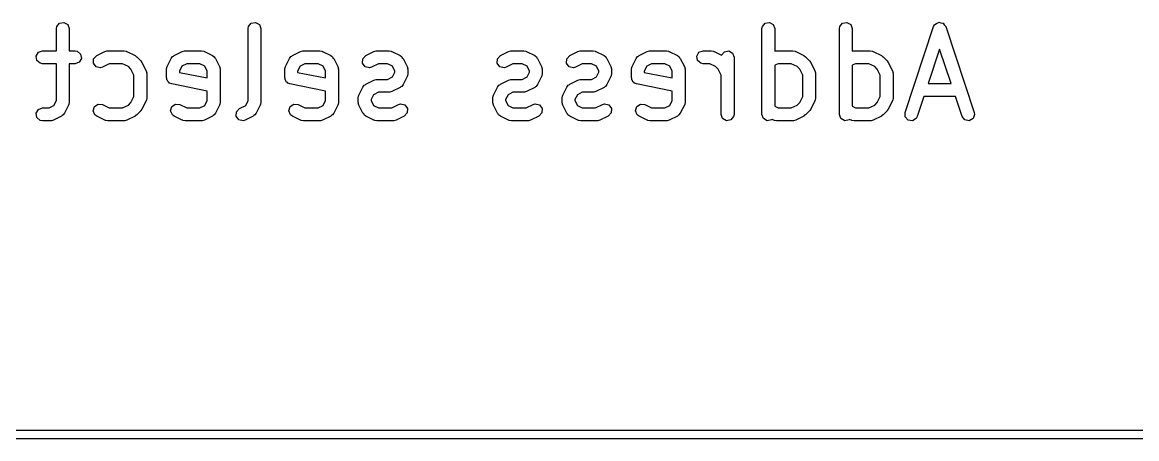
# Model space of a CAD drawing. Extents: x 0.33 to 2.38, y 0.19 to 1.82.
# Drawn here: x 1.178 to 1.69, y 1.628 to 1.819 of the extents above; entities that cross this region are included whole.
import ezdxf

# ---------------------------------------------------------------- set-up
doc = ezdxf.new("R2010")
doc.units = 0
doc.header["$MEASUREMENT"] = 0
doc.layers.add('BLACK', color=7, linetype='CONTINUOUS')

msp = doc.modelspace()

# ---------------------------------------------------------------- linework, layer by layer
at = {"layer": 'BLACK', "linetype": 'CONTINUOUS'}
for p, q in [((1.19381, 1.81728), (1.19511, 1.81882)), ((1.19511, 1.81882), (1.1971, 1.81917)), ((1.1971, 1.81917), (1.19885, 1.81816)), ((1.28193, 1.81728), (1.28323, 1.81882)), ((1.28323, 1.81882), (1.28521, 1.81917)), ((1.28521, 1.81917), (1.28696, 1.81816)), ((1.51815, 1.81728), (1.51945, 1.81882)), ((1.51945, 1.81882), (1.52144, 1.81917)), ((1.52144, 1.81917), (1.52318, 1.81816)), ((1.55377, 1.81728), (1.55507, 1.81882)), ((1.55507, 1.81882), (1.55706, 1.81917)), ((1.55706, 1.81917), (1.5588, 1.81816)), ((1.59827, 1.81867), (1.59907, 1.81916)), ((1.59907, 1.81916), (1.59915, 1.81915)), ((1.59915, 1.81915), (1.59923, 1.81919)), ((1.59923, 1.81919), (1.60014, 1.819)), ((1.60014, 1.819), (1.60107, 1.81886)), ((1.60107, 1.81886), (1.60112, 1.8188)), ((1.60112, 1.8188), (1.60121, 1.81878)), ((1.60121, 1.81878), (1.60179, 1.81805)), ((1.19364, 1.81627), (1.19381, 1.81728)), ((1.19364, 1.8061), (1.19364, 1.81627)), ((1.19885, 1.81816), (1.19954, 1.81627)), ((1.19954, 1.81627), (1.19954, 1.8061)), ((1.28175, 1.81627), (1.28193, 1.81728)), ((1.28175, 1.78322), (1.28175, 1.81627)), ((1.28696, 1.81816), (1.28765, 1.81627)), ((1.28765, 1.81627), (1.28765, 1.78252)), ((1.51797, 1.81627), (1.51815, 1.81728)), ((1.51797, 1.7769), (1.51797, 1.81627)), ((1.52318, 1.81816), (1.52388, 1.81627)), ((1.52388, 1.81627), (1.52388, 1.80594)), ((1.55359, 1.81627), (1.55377, 1.81728)), ((1.55359, 1.7769), (1.55359, 1.81627)), ((1.5588, 1.81816), (1.5595, 1.81627)), ((1.5595, 1.81627), (1.5595, 1.80594)), ((1.58374, 1.77783), (1.59686, 1.8172)), ((1.59686, 1.8172), (1.59735, 1.8181)), ((1.59735, 1.8181), (1.59742, 1.81815)), ((1.59742, 1.81815), (1.59745, 1.81823)), ((1.59745, 1.81823), (1.59827, 1.81867)), ((1.60179, 1.81805), (1.60241, 1.81735)), ((1.60241, 1.81735), (1.60241, 1.81727)), ((1.60241, 1.81727), (1.60246, 1.8172)), ((1.60246, 1.8172), (1.61559, 1.77783)), ((1.18431, 1.80366), (1.18532, 1.80541)), ((1.18466, 1.80167), (1.18431, 1.80366)), ((1.18532, 1.80541), (1.18721, 1.8061)), ((1.18721, 1.8061), (1.19364, 1.8061)), ((1.19954, 1.8061), (1.20221, 1.8061)), ((1.20221, 1.8061), (1.20322, 1.80592)), ((1.20322, 1.80592), (1.20477, 1.80462)), ((1.20477, 1.80462), (1.20512, 1.80263)), ((1.21075, 1.80244), (1.21214, 1.80391)), ((1.21214, 1.80391), (1.21589, 1.80578)), ((1.21589, 1.80578), (1.21687, 1.80608)), ((1.21687, 1.80608), (1.21704, 1.80604)), ((1.21704, 1.80604), (1.21721, 1.8061)), ((1.21721, 1.8061), (1.22471, 1.8061)), ((1.22471, 1.8061), (1.22572, 1.80592)), ((1.22572, 1.80592), (1.22585, 1.8058)), ((1.22585, 1.8058), (1.22603, 1.80578)), ((1.22603, 1.80578), (1.22978, 1.80391)), ((1.22978, 1.80391), (1.23049, 1.80338)), ((1.23049, 1.80338), (1.23055, 1.80336)), ((1.23055, 1.80336), (1.23242, 1.80148)), ((1.24644, 1.80259), (1.24705, 1.80341)), ((1.24705, 1.80341), (1.24746, 1.80359)), ((1.24746, 1.80359), (1.24776, 1.80391)), ((1.24776, 1.80391), (1.25151, 1.80578)), ((1.25151, 1.80578), (1.25249, 1.80608)), ((1.25249, 1.80608), (1.25266, 1.80604)), ((1.25266, 1.80604), (1.25283, 1.8061)), ((1.25283, 1.8061), (1.26033, 1.8061)), ((1.26033, 1.8061), (1.26134, 1.80592)), ((1.26134, 1.80592), (1.26148, 1.8058)), ((1.26148, 1.8058), (1.26165, 1.80578)), ((1.26165, 1.80578), (1.2654, 1.80391)), ((1.2654, 1.80391), (1.26622, 1.8033)), ((1.30081, 1.80259), (1.30142, 1.80341)), ((1.30142, 1.80341), (1.30183, 1.80359)), ((1.30183, 1.80359), (1.30213, 1.80391)), ((1.30213, 1.80391), (1.30588, 1.80578)), ((1.30588, 1.80578), (1.30686, 1.80608)), ((1.30686, 1.80608), (1.30703, 1.80604)), ((1.30703, 1.80604), (1.3072, 1.8061)), ((1.3072, 1.8061), (1.3147, 1.8061)), ((1.3147, 1.8061), (1.31571, 1.80592)), ((1.31571, 1.80592), (1.31584, 1.8058)), ((1.31584, 1.8058), (1.31602, 1.80578)), ((1.31602, 1.80578), (1.31977, 1.80391)), ((1.31977, 1.80391), (1.32059, 1.8033)), ((1.33449, 1.80244), (1.33587, 1.80391)), ((1.33587, 1.80391), (1.33962, 1.80578)), ((1.33962, 1.80578), (1.34061, 1.80608)), ((1.34061, 1.80608), (1.34078, 1.80604)), ((1.34078, 1.80604), (1.34094, 1.8061)), ((1.34094, 1.8061), (1.34657, 1.8061)), ((1.34657, 1.8061), (1.34758, 1.80592)), ((1.34758, 1.80592), (1.34771, 1.8058)), ((1.34771, 1.8058), (1.34789, 1.80578)), ((1.34789, 1.80578), (1.35164, 1.80391)), ((1.35164, 1.80391), (1.35246, 1.8033)), ((1.39635, 1.80244), (1.39774, 1.80391)), ((1.39774, 1.80391), (1.40149, 1.80578)), ((1.40149, 1.80578), (1.40247, 1.80608)), ((1.40247, 1.80608), (1.40265, 1.80604)), ((1.40265, 1.80604), (1.40281, 1.8061)), ((1.40281, 1.8061), (1.40844, 1.8061)), ((1.40844, 1.8061), (1.40945, 1.80592)), ((1.40945, 1.80592), (1.40958, 1.8058)), ((1.40958, 1.8058), (1.40976, 1.80578)), ((1.40976, 1.80578), (1.41351, 1.80391)), ((1.41351, 1.80391), (1.41433, 1.8033)), ((1.42822, 1.80244), (1.42961, 1.80391)), ((1.42961, 1.80391), (1.43336, 1.80578)), ((1.43336, 1.80578), (1.43435, 1.80608)), ((1.43435, 1.80608), (1.43452, 1.80604)), ((1.43452, 1.80604), (1.43468, 1.8061)), ((1.43468, 1.8061), (1.44031, 1.8061)), ((1.44031, 1.8061), (1.44132, 1.80592)), ((1.44132, 1.80592), (1.44145, 1.8058)), ((1.44145, 1.8058), (1.44163, 1.80578)), ((1.44163, 1.80578), (1.44538, 1.80391)), ((1.44538, 1.80391), (1.4462, 1.8033)), ((1.46016, 1.80259), (1.46077, 1.80341)), ((1.46077, 1.80341), (1.46118, 1.80359)), ((1.46118, 1.80359), (1.46148, 1.80391)), ((1.46148, 1.80391), (1.46523, 1.80578)), ((1.46523, 1.80578), (1.46622, 1.80608)), ((1.46622, 1.80608), (1.46639, 1.80604)), ((1.46639, 1.80604), (1.46655, 1.8061)), ((1.46655, 1.8061), (1.47405, 1.8061)), ((1.47405, 1.8061), (1.47506, 1.80592)), ((1.47506, 1.80592), (1.4752, 1.8058)), ((1.4752, 1.8058), (1.47537, 1.80578)), ((1.47537, 1.80578), (1.47912, 1.80391)), ((1.47912, 1.80391), (1.47995, 1.8033)), ((1.48802, 1.80366), (1.48903, 1.80541)), ((1.48837, 1.80167), (1.48802, 1.80366)), ((1.48903, 1.80541), (1.49093, 1.8061)), ((1.49093, 1.8061), (1.49468, 1.8061)), ((1.49468, 1.8061), (1.49569, 1.80592)), ((1.49569, 1.80592), (1.49582, 1.8058)), ((1.49582, 1.8058), (1.496, 1.80578)), ((1.496, 1.80578), (1.49939, 1.80409)), ((1.49939, 1.80409), (1.4994, 1.80415)), ((1.4994, 1.80415), (1.5007, 1.8057)), ((1.5007, 1.8057), (1.50269, 1.80605)), ((1.50269, 1.80605), (1.50444, 1.80504)), ((1.50444, 1.80504), (1.50513, 1.80314)), ((1.52388, 1.80594), (1.52433, 1.80608)), ((1.52433, 1.80608), (1.52451, 1.80604)), ((1.52451, 1.80604), (1.52467, 1.8061)), ((1.52467, 1.8061), (1.53217, 1.8061)), ((1.53217, 1.8061), (1.53318, 1.80592)), ((1.53318, 1.80592), (1.53332, 1.8058)), ((1.53332, 1.8058), (1.53349, 1.80578)), ((1.53349, 1.80578), (1.53724, 1.80391)), ((1.53724, 1.80391), (1.53795, 1.80338)), ((1.53795, 1.80338), (1.53801, 1.80336)), ((1.53801, 1.80336), (1.53988, 1.80148)), ((1.5595, 1.80594), (1.55995, 1.80608)), ((1.55995, 1.80608), (1.56013, 1.80604)), ((1.56013, 1.80604), (1.56029, 1.8061)), ((1.56029, 1.8061), (1.56779, 1.8061)), ((1.56779, 1.8061), (1.5688, 1.80592)), ((1.5688, 1.80592), (1.56894, 1.8058)), ((1.56894, 1.8058), (1.56911, 1.80578)), ((1.56911, 1.80578), (1.57286, 1.80391)), ((1.57286, 1.80391), (1.57357, 1.80338)), ((1.57357, 1.80338), (1.57363, 1.80336)), ((1.57363, 1.80336), (1.5755, 1.80148)), ((1.59966, 1.80693), (1.59439, 1.7911)), ((1.60494, 1.7911), (1.59966, 1.80693)), ((1.1862, 1.80037), (1.18466, 1.80167)), ((1.18721, 1.80019), (1.1862, 1.80037)), ((1.19364, 1.80019), (1.18721, 1.80019)), ((1.19364, 1.78322), (1.19364, 1.80019)), ((1.20221, 1.80019), (1.19954, 1.80019)), ((1.19954, 1.80019), (1.19954, 1.78252)), ((1.20411, 1.80088), (1.20221, 1.80019)), ((1.20512, 1.80263), (1.20411, 1.80088)), ((1.21063, 1.80043), (1.21075, 1.80244)), ((1.21183, 1.7988), (1.21063, 1.80043)), ((1.2138, 1.79834), (1.21183, 1.7988)), ((1.21478, 1.79863), (1.2138, 1.79834)), ((1.21791, 1.80019), (1.21478, 1.79863)), ((1.22401, 1.80019), (1.21791, 1.80019)), ((1.22671, 1.79884), (1.22401, 1.80019)), ((1.22791, 1.79764), (1.22671, 1.79884)), ((1.23242, 1.80148), (1.23293, 1.80076)), ((1.23293, 1.80076), (1.23297, 1.80071)), ((1.23297, 1.80071), (1.23485, 1.79697)), ((1.24425, 1.79752), (1.24443, 1.79853)), ((1.24443, 1.79853), (1.24455, 1.79866)), ((1.24455, 1.79866), (1.24457, 1.79884)), ((1.24457, 1.79884), (1.24644, 1.80259)), ((1.25128, 1.79907), (1.25016, 1.79682)), ((1.25353, 1.80019), (1.25128, 1.79907)), ((1.25963, 1.80019), (1.25353, 1.80019)), ((1.26188, 1.79907), (1.25963, 1.80019)), ((1.263, 1.79682), (1.26188, 1.79907)), ((1.26622, 1.8033), (1.2664, 1.80289)), ((1.2664, 1.80289), (1.26672, 1.80259)), ((1.26672, 1.80259), (1.2686, 1.79884)), ((1.2686, 1.79884), (1.26889, 1.79786)), ((1.29862, 1.79752), (1.2988, 1.79853)), ((1.2988, 1.79853), (1.29891, 1.79866)), ((1.29891, 1.79866), (1.29893, 1.79884)), ((1.29893, 1.79884), (1.30081, 1.80259)), ((1.30565, 1.79907), (1.30453, 1.79682)), ((1.3079, 1.80019), (1.30565, 1.79907)), ((1.314, 1.80019), (1.3079, 1.80019)), ((1.31625, 1.79907), (1.314, 1.80019)), ((1.31737, 1.79682), (1.31625, 1.79907)), ((1.32059, 1.8033), (1.32077, 1.80289)), ((1.32077, 1.80289), (1.32109, 1.80259)), ((1.32109, 1.80259), (1.32296, 1.79884)), ((1.32296, 1.79884), (1.32326, 1.79786)), ((1.33437, 1.80043), (1.33449, 1.80244)), ((1.33557, 1.7988), (1.33437, 1.80043)), ((1.33753, 1.79834), (1.33557, 1.7988)), ((1.33852, 1.79863), (1.33753, 1.79834)), ((1.34164, 1.80019), (1.33852, 1.79863)), ((1.34587, 1.80019), (1.34164, 1.80019)), ((1.34812, 1.79907), (1.34587, 1.80019)), ((1.34924, 1.79682), (1.34812, 1.79907)), ((1.35246, 1.8033), (1.35264, 1.80289)), ((1.35264, 1.80289), (1.35296, 1.80259)), ((1.35296, 1.80259), (1.35483, 1.79884)), ((1.35483, 1.79884), (1.35513, 1.79786)), ((1.39623, 1.80043), (1.39635, 1.80244)), ((1.39744, 1.7988), (1.39623, 1.80043)), ((1.3994, 1.79834), (1.39744, 1.7988)), ((1.40038, 1.79863), (1.3994, 1.79834)), ((1.40351, 1.80019), (1.40038, 1.79863)), ((1.40774, 1.80019), (1.40351, 1.80019)), ((1.40999, 1.79907), (1.40774, 1.80019)), ((1.41111, 1.79682), (1.40999, 1.79907)), ((1.41433, 1.8033), (1.41451, 1.80289)), ((1.41451, 1.80289), (1.41483, 1.80259)), ((1.41483, 1.80259), (1.4167, 1.79884)), ((1.4167, 1.79884), (1.41699, 1.79786)), ((1.4281, 1.80043), (1.42822, 1.80244)), ((1.42931, 1.7988), (1.4281, 1.80043)), ((1.43127, 1.79834), (1.42931, 1.7988)), ((1.43225, 1.79863), (1.43127, 1.79834)), ((1.43538, 1.80019), (1.43225, 1.79863)), ((1.43961, 1.80019), (1.43538, 1.80019)), ((1.44186, 1.79907), (1.43961, 1.80019)), ((1.44298, 1.79682), (1.44186, 1.79907)), ((1.4462, 1.8033), (1.44638, 1.80289)), ((1.44638, 1.80289), (1.4467, 1.80259)), ((1.4467, 1.80259), (1.44857, 1.79884)), ((1.44857, 1.79884), (1.44887, 1.79786)), ((1.45798, 1.79752), (1.45816, 1.79853)), ((1.45816, 1.79853), (1.45827, 1.79866)), ((1.45827, 1.79866), (1.45829, 1.79884)), ((1.45829, 1.79884), (1.46016, 1.80259)), ((1.46501, 1.79907), (1.46388, 1.79682)), ((1.46725, 1.80019), (1.46501, 1.79907)), ((1.47336, 1.80019), (1.46725, 1.80019)), ((1.4756, 1.79907), (1.47336, 1.80019)), ((1.47672, 1.79682), (1.4756, 1.79907)), ((1.47995, 1.8033), (1.48012, 1.80289)), ((1.48012, 1.80289), (1.48044, 1.80259)), ((1.48044, 1.80259), (1.48232, 1.79884)), ((1.48232, 1.79884), (1.48261, 1.79786)), ((1.48992, 1.80037), (1.48837, 1.80167)), ((1.49093, 1.80019), (1.48992, 1.80037)), ((1.49398, 1.80019), (1.49093, 1.80019)), ((1.49668, 1.79884), (1.49398, 1.80019)), ((1.49787, 1.79764), (1.49668, 1.79884)), ((1.50513, 1.80314), (1.50513, 1.7769)), ((1.52537, 1.80019), (1.52388, 1.79944)), ((1.52388, 1.79944), (1.52388, 1.7806)), ((1.53147, 1.80019), (1.52537, 1.80019)), ((1.53417, 1.79884), (1.53147, 1.80019)), ((1.53537, 1.79764), (1.53417, 1.79884)), ((1.53988, 1.80148), (1.54039, 1.80076)), ((1.54039, 1.80076), (1.54044, 1.80071)), ((1.54044, 1.80071), (1.54231, 1.79697)), ((1.56099, 1.80019), (1.5595, 1.79944)), ((1.5595, 1.79944), (1.5595, 1.7806)), ((1.56709, 1.80019), (1.56099, 1.80019)), ((1.56979, 1.79884), (1.56709, 1.80019)), ((1.57099, 1.79764), (1.56979, 1.79884)), ((1.5755, 1.80148), (1.57601, 1.80076)), ((1.57601, 1.80076), (1.57606, 1.80071)), ((1.57606, 1.80071), (1.57793, 1.79697)), ((1.22926, 1.79495), (1.22791, 1.79764)), ((1.22926, 1.78509), (1.22926, 1.79495)), ((1.23485, 1.79697), (1.23514, 1.79598)), ((1.23514, 1.79598), (1.2351, 1.79581)), ((1.2351, 1.79581), (1.23516, 1.79564)), ((1.23516, 1.79564), (1.23516, 1.7844)), ((1.24425, 1.79377), (1.24425, 1.79752)), ((1.24442, 1.79331), (1.24425, 1.79377)), ((1.24441, 1.79282), (1.24442, 1.79331)), ((1.25016, 1.79682), (1.25016, 1.79619)), ((1.25016, 1.79619), (1.263, 1.79362)), ((1.263, 1.79362), (1.263, 1.79682)), ((1.26889, 1.79786), (1.26885, 1.79769)), ((1.26885, 1.79769), (1.26891, 1.79752)), ((1.26891, 1.79752), (1.26891, 1.78252)), ((1.29862, 1.79377), (1.29862, 1.79752)), ((1.29879, 1.79331), (1.29862, 1.79377)), ((1.29878, 1.79282), (1.29879, 1.79331)), ((1.30453, 1.79682), (1.30453, 1.79619)), ((1.30453, 1.79619), (1.31737, 1.79362)), ((1.31737, 1.79362), (1.31737, 1.79682)), ((1.32326, 1.79786), (1.32321, 1.79769)), ((1.32321, 1.79769), (1.32328, 1.79752)), ((1.32328, 1.79752), (1.32328, 1.78252)), ((1.34587, 1.79297), (1.34812, 1.7941)), ((1.34812, 1.7941), (1.34924, 1.79634)), ((1.34924, 1.79634), (1.34924, 1.79682)), ((1.35483, 1.79432), (1.35296, 1.79057)), ((1.35485, 1.7945), (1.35483, 1.79432)), ((1.35497, 1.79463), (1.35485, 1.7945)), ((1.35515, 1.79564), (1.35497, 1.79463)), ((1.35513, 1.79786), (1.35509, 1.79769)), ((1.35509, 1.79769), (1.35515, 1.79752)), ((1.35515, 1.79752), (1.35515, 1.79564)), ((1.40774, 1.79297), (1.40999, 1.7941)), ((1.40999, 1.7941), (1.41111, 1.79634)), ((1.41111, 1.79634), (1.41111, 1.79682)), ((1.4167, 1.79432), (1.41483, 1.79057)), ((1.41672, 1.7945), (1.4167, 1.79432)), ((1.41684, 1.79463), (1.41672, 1.7945)), ((1.41701, 1.79564), (1.41684, 1.79463)), ((1.41699, 1.79786), (1.41695, 1.79769)), ((1.41695, 1.79769), (1.41701, 1.79752)), ((1.41701, 1.79752), (1.41701, 1.79564)), ((1.43961, 1.79297), (1.44186, 1.7941)), ((1.44186, 1.7941), (1.44298, 1.79634)), ((1.44298, 1.79634), (1.44298, 1.79682)), ((1.44857, 1.79432), (1.4467, 1.79057)), ((1.44859, 1.7945), (1.44857, 1.79432)), ((1.44871, 1.79463), (1.44859, 1.7945)), ((1.44888, 1.79564), (1.44871, 1.79463)), ((1.44887, 1.79786), (1.44882, 1.79769)), ((1.44882, 1.79769), (1.44888, 1.79752)), ((1.44888, 1.79752), (1.44888, 1.79564)), ((1.45798, 1.79377), (1.45798, 1.79752)), ((1.45814, 1.79331), (1.45798, 1.79377)), ((1.45813, 1.79282), (1.45814, 1.79331)), ((1.46388, 1.79682), (1.46388, 1.79619)), ((1.46388, 1.79619), (1.47672, 1.79362)), ((1.47672, 1.79362), (1.47672, 1.79682)), ((1.48261, 1.79786), (1.48257, 1.79769)), ((1.48257, 1.79769), (1.48263, 1.79752)), ((1.48263, 1.79752), (1.48263, 1.78252)), ((1.49922, 1.79495), (1.49787, 1.79764)), ((1.49922, 1.7769), (1.49922, 1.79495)), ((1.53672, 1.79495), (1.53537, 1.79764)), ((1.53672, 1.78509), (1.53672, 1.79495)), ((1.54231, 1.79697), (1.5426, 1.79598)), ((1.5426, 1.79598), (1.54256, 1.79581)), ((1.54256, 1.79581), (1.54262, 1.79564)), ((1.54262, 1.79564), (1.54262, 1.7844)), ((1.57234, 1.79495), (1.57099, 1.79764)), ((1.57234, 1.78509), (1.57234, 1.79495)), ((1.57793, 1.79697), (1.57822, 1.79598)), ((1.57822, 1.79598), (1.57818, 1.79581)), ((1.57818, 1.79581), (1.57824, 1.79564)), ((1.57824, 1.79564), (1.57824, 1.7844)), ((1.24476, 1.79239), (1.24441, 1.79282)), ((1.24494, 1.79187), (1.24476, 1.79239)), ((1.24537, 1.79163), (1.24494, 1.79187)), ((1.24567, 1.79125), (1.24537, 1.79163)), ((1.24663, 1.79087), (1.24567, 1.79125)), ((1.263, 1.7876), (1.24663, 1.79087)), ((1.29912, 1.79239), (1.29878, 1.79282)), ((1.29931, 1.79187), (1.29912, 1.79239)), ((1.29974, 1.79163), (1.29931, 1.79187)), ((1.30004, 1.79125), (1.29974, 1.79163)), ((1.301, 1.79087), (1.30004, 1.79125)), ((1.31737, 1.7876), (1.301, 1.79087)), ((1.33268, 1.78572), (1.33455, 1.78947)), ((1.33455, 1.78947), (1.33517, 1.79029)), ((1.33517, 1.79029), (1.33557, 1.79047)), ((1.33557, 1.79047), (1.33587, 1.79079)), ((1.33587, 1.79079), (1.33962, 1.79266)), ((1.33962, 1.79266), (1.34061, 1.79295)), ((1.34061, 1.79295), (1.34078, 1.79291)), ((1.34078, 1.79291), (1.34094, 1.79297)), ((1.34094, 1.79297), (1.34587, 1.79297)), ((1.35164, 1.78925), (1.34789, 1.78738)), ((1.35194, 1.78958), (1.35164, 1.78925)), ((1.35235, 1.78975), (1.35194, 1.78958)), ((1.35296, 1.79057), (1.35235, 1.78975)), ((1.39455, 1.78572), (1.39642, 1.78947)), ((1.39642, 1.78947), (1.39703, 1.79029)), ((1.39703, 1.79029), (1.39744, 1.79047)), ((1.39744, 1.79047), (1.39774, 1.79079)), ((1.39774, 1.79079), (1.40149, 1.79266)), ((1.40149, 1.79266), (1.40247, 1.79295)), ((1.40247, 1.79295), (1.40265, 1.79291)), ((1.40265, 1.79291), (1.40281, 1.79297)), ((1.40281, 1.79297), (1.40774, 1.79297)), ((1.41351, 1.78925), (1.40976, 1.78738)), ((1.41381, 1.78958), (1.41351, 1.78925)), ((1.41422, 1.78975), (1.41381, 1.78958)), ((1.41483, 1.79057), (1.41422, 1.78975)), ((1.42642, 1.78572), (1.42829, 1.78947)), ((1.42829, 1.78947), (1.4289, 1.79029)), ((1.4289, 1.79029), (1.42931, 1.79047)), ((1.42931, 1.79047), (1.42961, 1.79079)), ((1.42961, 1.79079), (1.43336, 1.79266)), ((1.43336, 1.79266), (1.43435, 1.79295)), ((1.43435, 1.79295), (1.43452, 1.79291)), ((1.43452, 1.79291), (1.43468, 1.79297)), ((1.43468, 1.79297), (1.43961, 1.79297)), ((1.44538, 1.78925), (1.44163, 1.78738)), ((1.44568, 1.78958), (1.44538, 1.78925)), ((1.44609, 1.78975), (1.44568, 1.78958)), ((1.4467, 1.79057), (1.44609, 1.78975)), ((1.45848, 1.79239), (1.45813, 1.79282)), ((1.45867, 1.79187), (1.45848, 1.79239)), ((1.45909, 1.79163), (1.45867, 1.79187)), ((1.4594, 1.79125), (1.45909, 1.79163)), ((1.46035, 1.79087), (1.4594, 1.79125)), ((1.47672, 1.7876), (1.46035, 1.79087)), ((1.59439, 1.7911), (1.60494, 1.7911)), ((1.19251, 1.78097), (1.19364, 1.78322)), ((1.22791, 1.7824), (1.22926, 1.78509)), ((1.23485, 1.78308), (1.23297, 1.77933)), ((1.23487, 1.78325), (1.23485, 1.78308)), ((1.23498, 1.78339), (1.23487, 1.78325)), ((1.23516, 1.7844), (1.23498, 1.78339)), ((1.26188, 1.78097), (1.263, 1.78322)), ((1.263, 1.78322), (1.263, 1.7876)), ((1.28063, 1.78097), (1.28175, 1.78322)), ((1.31625, 1.78097), (1.31737, 1.78322)), ((1.31737, 1.78322), (1.31737, 1.7876)), ((1.33237, 1.7844), (1.33255, 1.78541)), ((1.33237, 1.78252), (1.33237, 1.7844)), ((1.33255, 1.78541), (1.33266, 1.78554)), ((1.33266, 1.78554), (1.33268, 1.78572)), ((1.3394, 1.78594), (1.33827, 1.7837)), ((1.33827, 1.7837), (1.33827, 1.78322)), ((1.33827, 1.78322), (1.3394, 1.78097)), ((1.34164, 1.78707), (1.3394, 1.78594)), ((1.34657, 1.78707), (1.34164, 1.78707)), ((1.34674, 1.78713), (1.34657, 1.78707)), ((1.34691, 1.78709), (1.34674, 1.78713)), ((1.34789, 1.78738), (1.34691, 1.78709)), ((1.39424, 1.7844), (1.39441, 1.78541)), ((1.39424, 1.78252), (1.39424, 1.7844)), ((1.39441, 1.78541), (1.39453, 1.78554)), ((1.39453, 1.78554), (1.39455, 1.78572)), ((1.40126, 1.78594), (1.40014, 1.7837)), ((1.40014, 1.7837), (1.40014, 1.78322)), ((1.40014, 1.78322), (1.40126, 1.78097)), ((1.40351, 1.78707), (1.40126, 1.78594)), ((1.40844, 1.78707), (1.40351, 1.78707)), ((1.4086, 1.78713), (1.40844, 1.78707)), ((1.40877, 1.78709), (1.4086, 1.78713)), ((1.40976, 1.78738), (1.40877, 1.78709)), ((1.42611, 1.7844), (1.42628, 1.78541)), ((1.42611, 1.78252), (1.42611, 1.7844)), ((1.42628, 1.78541), (1.4264, 1.78554)), ((1.4264, 1.78554), (1.42642, 1.78572)), ((1.43313, 1.78594), (1.43201, 1.7837)), ((1.43201, 1.7837), (1.43201, 1.78322)), ((1.43201, 1.78322), (1.43313, 1.78097)), ((1.43538, 1.78707), (1.43313, 1.78594)), ((1.44031, 1.78707), (1.43538, 1.78707)), ((1.44047, 1.78713), (1.44031, 1.78707)), ((1.44064, 1.78709), (1.44047, 1.78713)), ((1.44163, 1.78738), (1.44064, 1.78709)), ((1.4756, 1.78097), (1.47672, 1.78322)), ((1.47672, 1.78322), (1.47672, 1.7876)), ((1.53537, 1.7824), (1.53672, 1.78509)), ((1.54231, 1.78308), (1.54044, 1.77933)), ((1.54233, 1.78325), (1.54231, 1.78308)), ((1.54244, 1.78339), (1.54233, 1.78325)), ((1.54262, 1.7844), (1.54244, 1.78339)), ((1.57099, 1.7824), (1.57234, 1.78509)), ((1.57793, 1.78308), (1.57606, 1.77933)), ((1.57795, 1.78325), (1.57793, 1.78308)), ((1.57807, 1.78339), (1.57795, 1.78325)), ((1.57824, 1.7844), (1.57807, 1.78339)), ((1.59242, 1.78519), (1.58934, 1.77596)), ((1.60691, 1.78519), (1.59242, 1.78519)), ((1.60998, 1.77596), (1.60691, 1.78519)), ((1.18431, 1.77741), (1.18532, 1.77916)), ((1.18532, 1.77916), (1.18721, 1.77985)), ((1.18721, 1.77985), (1.19027, 1.77985)), ((1.19027, 1.77985), (1.19251, 1.78097)), ((1.19923, 1.7812), (1.19735, 1.77745)), ((1.19925, 1.78138), (1.19923, 1.7812)), ((1.19936, 1.78151), (1.19925, 1.78138)), ((1.19954, 1.78252), (1.19936, 1.78151)), ((1.21051, 1.77859), (1.21109, 1.78053)), ((1.21132, 1.77674), (1.21051, 1.77859)), ((1.21109, 1.78053), (1.21277, 1.78164)), ((1.21277, 1.78164), (1.21478, 1.78141)), ((1.21478, 1.78141), (1.21791, 1.77985)), ((1.21791, 1.77985), (1.22401, 1.77985)), ((1.22401, 1.77985), (1.22671, 1.7812)), ((1.22671, 1.7812), (1.22791, 1.7824)), ((1.23242, 1.77856), (1.23055, 1.77668)), ((1.23245, 1.77862), (1.23242, 1.77856)), ((1.23297, 1.77933), (1.23245, 1.77862)), ((1.24613, 1.77859), (1.24671, 1.78053)), ((1.24694, 1.77674), (1.24613, 1.77859)), ((1.24671, 1.78053), (1.2484, 1.78164)), ((1.2484, 1.78164), (1.2504, 1.78141)), ((1.2504, 1.78141), (1.25353, 1.77985)), ((1.25353, 1.77985), (1.25963, 1.77985)), ((1.25963, 1.77985), (1.26188, 1.78097)), ((1.2686, 1.7812), (1.26672, 1.77745)), ((1.26862, 1.78138), (1.2686, 1.7812)), ((1.26873, 1.78151), (1.26862, 1.78138)), ((1.26891, 1.78252), (1.26873, 1.78151)), ((1.27625, 1.77606), (1.27637, 1.77807)), ((1.27637, 1.77807), (1.27776, 1.77954)), ((1.27776, 1.77954), (1.28063, 1.78097)), ((1.28734, 1.7812), (1.28547, 1.77745)), ((1.28736, 1.78138), (1.28734, 1.7812)), ((1.28748, 1.78151), (1.28736, 1.78138)), ((1.28765, 1.78252), (1.28748, 1.78151)), ((1.3005, 1.77859), (1.30108, 1.78053)), ((1.30131, 1.77674), (1.3005, 1.77859)), ((1.30108, 1.78053), (1.30276, 1.78164)), ((1.30276, 1.78164), (1.30477, 1.78141)), ((1.30477, 1.78141), (1.3079, 1.77985)), ((1.3079, 1.77985), (1.314, 1.77985)), ((1.314, 1.77985), (1.31625, 1.78097)), ((1.32296, 1.7812), (1.32109, 1.77745)), ((1.32298, 1.78138), (1.32296, 1.7812)), ((1.3231, 1.78151), (1.32298, 1.78138)), ((1.32328, 1.78252), (1.3231, 1.78151)), ((1.33243, 1.78236), (1.33237, 1.78252)), ((1.33239, 1.78218), (1.33243, 1.78236)), ((1.33268, 1.7812), (1.33239, 1.78218)), ((1.33455, 1.77745), (1.33268, 1.7812)), ((1.3394, 1.78097), (1.34164, 1.77985)), ((1.34164, 1.77985), (1.34775, 1.77985)), ((1.34775, 1.77985), (1.35087, 1.78141)), ((1.35087, 1.78141), (1.35186, 1.78171)), ((1.35186, 1.78171), (1.35382, 1.78124)), ((1.35382, 1.78124), (1.35502, 1.77961)), ((1.35502, 1.77961), (1.3549, 1.7776)), ((1.3943, 1.78236), (1.39424, 1.78252)), ((1.39425, 1.78218), (1.3943, 1.78236)), ((1.39455, 1.7812), (1.39425, 1.78218)), ((1.39642, 1.77745), (1.39455, 1.7812)), ((1.40126, 1.78097), (1.40351, 1.77985)), ((1.40351, 1.77985), (1.40961, 1.77985)), ((1.40961, 1.77985), (1.41274, 1.78141)), ((1.41274, 1.78141), (1.41372, 1.78171)), ((1.41372, 1.78171), (1.41569, 1.78124)), ((1.41569, 1.78124), (1.41689, 1.77961)), ((1.41689, 1.77961), (1.41677, 1.7776)), ((1.42617, 1.78236), (1.42611, 1.78252)), ((1.42613, 1.78218), (1.42617, 1.78236)), ((1.42642, 1.7812), (1.42613, 1.78218)), ((1.42829, 1.77745), (1.42642, 1.7812)), ((1.43313, 1.78097), (1.43538, 1.77985)), ((1.43538, 1.77985), (1.44149, 1.77985)), ((1.44149, 1.77985), (1.44461, 1.78141)), ((1.44461, 1.78141), (1.44559, 1.78171)), ((1.44559, 1.78171), (1.44756, 1.78124)), ((1.44756, 1.78124), (1.44876, 1.77961)), ((1.44876, 1.77961), (1.44864, 1.7776)), ((1.45986, 1.77859), (1.46043, 1.78053)), ((1.46066, 1.77674), (1.45986, 1.77859)), ((1.46043, 1.78053), (1.46212, 1.78164)), ((1.46212, 1.78164), (1.46413, 1.78141)), ((1.46413, 1.78141), (1.46725, 1.77985)), ((1.46725, 1.77985), (1.47336, 1.77985)), ((1.47336, 1.77985), (1.4756, 1.78097)), ((1.48232, 1.7812), (1.48044, 1.77745)), ((1.48234, 1.78138), (1.48232, 1.7812)), ((1.48245, 1.78151), (1.48234, 1.78138)), ((1.48263, 1.78252), (1.48245, 1.78151)), ((1.52388, 1.7806), (1.52537, 1.77985)), ((1.52537, 1.77985), (1.53147, 1.77985)), ((1.53147, 1.77985), (1.53417, 1.7812)), ((1.53417, 1.7812), (1.53537, 1.7824)), ((1.53988, 1.77856), (1.53801, 1.77668)), ((1.53991, 1.77862), (1.53988, 1.77856)), ((1.54044, 1.77933), (1.53991, 1.77862)), ((1.5595, 1.7806), (1.56099, 1.77985)), ((1.56099, 1.77985), (1.56709, 1.77985)), ((1.56709, 1.77985), (1.56979, 1.7812)), ((1.56979, 1.7812), (1.57099, 1.7824)), ((1.5755, 1.77856), (1.57363, 1.77668)), ((1.57553, 1.77862), (1.5755, 1.77856)), ((1.57606, 1.77933), (1.57553, 1.77862)), ((1.58379, 1.77581), (1.58374, 1.77783)), ((1.61559, 1.77783), (1.61574, 1.77682)), ((1.18466, 1.77542), (1.18431, 1.77741)), ((1.1862, 1.77412), (1.18466, 1.77542)), ((1.18721, 1.77394), (1.1862, 1.77412)), ((1.19096, 1.77394), (1.18721, 1.77394)), ((1.19113, 1.774), (1.19096, 1.77394)), ((1.1913, 1.77396), (1.19113, 1.774)), ((1.19228, 1.77426), (1.1913, 1.77396)), ((1.19603, 1.77613), (1.19228, 1.77426)), ((1.19634, 1.77645), (1.19603, 1.77613)), ((1.19674, 1.77663), (1.19634, 1.77645)), ((1.19735, 1.77745), (1.19674, 1.77663)), ((1.21214, 1.77613), (1.21132, 1.77674)), ((1.21589, 1.77426), (1.21214, 1.77613)), ((1.21607, 1.77424), (1.21589, 1.77426)), ((1.2162, 1.77412), (1.21607, 1.77424)), ((1.21721, 1.77394), (1.2162, 1.77412)), ((1.22471, 1.77394), (1.21721, 1.77394)), ((1.22488, 1.774), (1.22471, 1.77394)), ((1.22505, 1.77396), (1.22488, 1.774)), ((1.22603, 1.77426), (1.22505, 1.77396)), ((1.22978, 1.77613), (1.22603, 1.77426)), ((1.22982, 1.77618), (1.22978, 1.77613)), ((1.23055, 1.77668), (1.22982, 1.77618)), ((1.24776, 1.77613), (1.24694, 1.77674)), ((1.25151, 1.77426), (1.24776, 1.77613)), ((1.25169, 1.77424), (1.25151, 1.77426)), ((1.25182, 1.77412), (1.25169, 1.77424)), ((1.25283, 1.77394), (1.25182, 1.77412)), ((1.26033, 1.77394), (1.25283, 1.77394)), ((1.2605, 1.774), (1.26033, 1.77394)), ((1.26067, 1.77396), (1.2605, 1.774)), ((1.26165, 1.77426), (1.26067, 1.77396)), ((1.2654, 1.77613), (1.26165, 1.77426)), ((1.2657, 1.77645), (1.2654, 1.77613)), ((1.26611, 1.77663), (1.2657, 1.77645)), ((1.26672, 1.77745), (1.26611, 1.77663)), ((1.27745, 1.77443), (1.27625, 1.77606)), ((1.27942, 1.77396), (1.27745, 1.77443)), ((1.2804, 1.77426), (1.27942, 1.77396)), ((1.28415, 1.77613), (1.2804, 1.77426)), ((1.28445, 1.77645), (1.28415, 1.77613)), ((1.28486, 1.77663), (1.28445, 1.77645)), ((1.28547, 1.77745), (1.28486, 1.77663)), ((1.30213, 1.77613), (1.30131, 1.77674)), ((1.30588, 1.77426), (1.30213, 1.77613)), ((1.30605, 1.77424), (1.30588, 1.77426)), ((1.30619, 1.77412), (1.30605, 1.77424)), ((1.3072, 1.77394), (1.30619, 1.77412)), ((1.3147, 1.77394), (1.3072, 1.77394)), ((1.31486, 1.774), (1.3147, 1.77394)), ((1.31504, 1.77396), (1.31486, 1.774)), ((1.31602, 1.77426), (1.31504, 1.77396)), ((1.31977, 1.77613), (1.31602, 1.77426)), ((1.32007, 1.77645), (1.31977, 1.77613)), ((1.32048, 1.77663), (1.32007, 1.77645)), ((1.32109, 1.77745), (1.32048, 1.77663)), ((1.33488, 1.77715), (1.33455, 1.77745)), ((1.33505, 1.77674), (1.33488, 1.77715)), ((1.33587, 1.77613), (1.33505, 1.77674)), ((1.33962, 1.77426), (1.33587, 1.77613)), ((1.3398, 1.77424), (1.33962, 1.77426)), ((1.33993, 1.77412), (1.3398, 1.77424)), ((1.34094, 1.77394), (1.33993, 1.77412)), ((1.34844, 1.77394), (1.34094, 1.77394)), ((1.34861, 1.774), (1.34844, 1.77394)), ((1.34878, 1.77396), (1.34861, 1.774)), ((1.34976, 1.77426), (1.34878, 1.77396)), ((1.35351, 1.77613), (1.34976, 1.77426)), ((1.3549, 1.7776), (1.35351, 1.77613)), ((1.39674, 1.77715), (1.39642, 1.77745)), ((1.39692, 1.77674), (1.39674, 1.77715)), ((1.39774, 1.77613), (1.39692, 1.77674)), ((1.40149, 1.77426), (1.39774, 1.77613)), ((1.40167, 1.77424), (1.40149, 1.77426)), ((1.4018, 1.77412), (1.40167, 1.77424)), ((1.40281, 1.77394), (1.4018, 1.77412)), ((1.41031, 1.77394), (1.40281, 1.77394)), ((1.41048, 1.774), (1.41031, 1.77394)), ((1.41065, 1.77396), (1.41048, 1.774)), ((1.41163, 1.77426), (1.41065, 1.77396)), ((1.41538, 1.77613), (1.41163, 1.77426)), ((1.41677, 1.7776), (1.41538, 1.77613)), ((1.42861, 1.77715), (1.42829, 1.77745)), ((1.42879, 1.77674), (1.42861, 1.77715)), ((1.42961, 1.77613), (1.42879, 1.77674)), ((1.43336, 1.77426), (1.42961, 1.77613)), ((1.43354, 1.77424), (1.43336, 1.77426)), ((1.43367, 1.77412), (1.43354, 1.77424)), ((1.43468, 1.77394), (1.43367, 1.77412)), ((1.44218, 1.77394), (1.43468, 1.77394)), ((1.44235, 1.774), (1.44218, 1.77394)), ((1.44252, 1.77396), (1.44235, 1.774)), ((1.4435, 1.77426), (1.44252, 1.77396)), ((1.44725, 1.77613), (1.4435, 1.77426)), ((1.44864, 1.7776), (1.44725, 1.77613)), ((1.46148, 1.77613), (1.46066, 1.77674)), ((1.46523, 1.77426), (1.46148, 1.77613)), ((1.46541, 1.77424), (1.46523, 1.77426)), ((1.46554, 1.77412), (1.46541, 1.77424)), ((1.46655, 1.77394), (1.46554, 1.77412)), ((1.47405, 1.77394), (1.46655, 1.77394)), ((1.47422, 1.774), (1.47405, 1.77394)), ((1.47439, 1.77396), (1.47422, 1.774)), ((1.47537, 1.77426), (1.47439, 1.77396)), ((1.47912, 1.77613), (1.47537, 1.77426)), ((1.47943, 1.77645), (1.47912, 1.77613)), ((1.47983, 1.77663), (1.47943, 1.77645)), ((1.48044, 1.77745), (1.47983, 1.77663)), ((1.49991, 1.775), (1.49922, 1.7769)), ((1.50166, 1.77399), (1.49991, 1.775)), ((1.50365, 1.77434), (1.50166, 1.77399)), ((1.50495, 1.77589), (1.50365, 1.77434)), ((1.50513, 1.7769), (1.50495, 1.77589)), ((1.51866, 1.775), (1.51797, 1.7769)), ((1.52041, 1.77399), (1.51866, 1.775)), ((1.5224, 1.77434), (1.52041, 1.77399)), ((1.52263, 1.77462), (1.5224, 1.77434)), ((1.52335, 1.77426), (1.52263, 1.77462)), ((1.52353, 1.77424), (1.52335, 1.77426)), ((1.52366, 1.77412), (1.52353, 1.77424)), ((1.52467, 1.77394), (1.52366, 1.77412)), ((1.53217, 1.77394), (1.52467, 1.77394)), ((1.53234, 1.774), (1.53217, 1.77394)), ((1.53251, 1.77396), (1.53234, 1.774)), ((1.53349, 1.77426), (1.53251, 1.77396)), ((1.53724, 1.77613), (1.53349, 1.77426)), ((1.53729, 1.77618), (1.53724, 1.77613)), ((1.53801, 1.77668), (1.53729, 1.77618)), ((1.55428, 1.775), (1.55359, 1.7769)), ((1.55603, 1.77399), (1.55428, 1.775)), ((1.55802, 1.77434), (1.55603, 1.77399)), ((1.55825, 1.77462), (1.55802, 1.77434)), ((1.55897, 1.77426), (1.55825, 1.77462)), ((1.55915, 1.77424), (1.55897, 1.77426)), ((1.55928, 1.77412), (1.55915, 1.77424)), ((1.56029, 1.77394), (1.55928, 1.77412)), ((1.56779, 1.77394), (1.56029, 1.77394)), ((1.56796, 1.774), (1.56779, 1.77394)), ((1.56813, 1.77396), (1.56796, 1.774)), ((1.56911, 1.77426), (1.56813, 1.77396)), ((1.57286, 1.77613), (1.56911, 1.77426)), ((1.57291, 1.77618), (1.57286, 1.77613)), ((1.57363, 1.77668), (1.57291, 1.77618)), ((1.58513, 1.7743), (1.58379, 1.77581)), ((1.58713, 1.774), (1.58513, 1.7743)), ((1.58885, 1.77506), (1.58713, 1.774)), ((1.58934, 1.77596), (1.58885, 1.77506)), ((1.61124, 1.77438), (1.60998, 1.77596)), ((1.61322, 1.77398), (1.61124, 1.77438)), ((1.615, 1.77494), (1.61322, 1.77398)), ((1.61574, 1.77682), (1.615, 1.77494)), ((0.770079, 1.63189), (2.02992, 1.63189)), ((2.02795, 1.62795), (0.772047, 1.62795))]:
    msp.add_line(p, q, dxfattribs=at)

doc.saveas('drawing.dxf')
